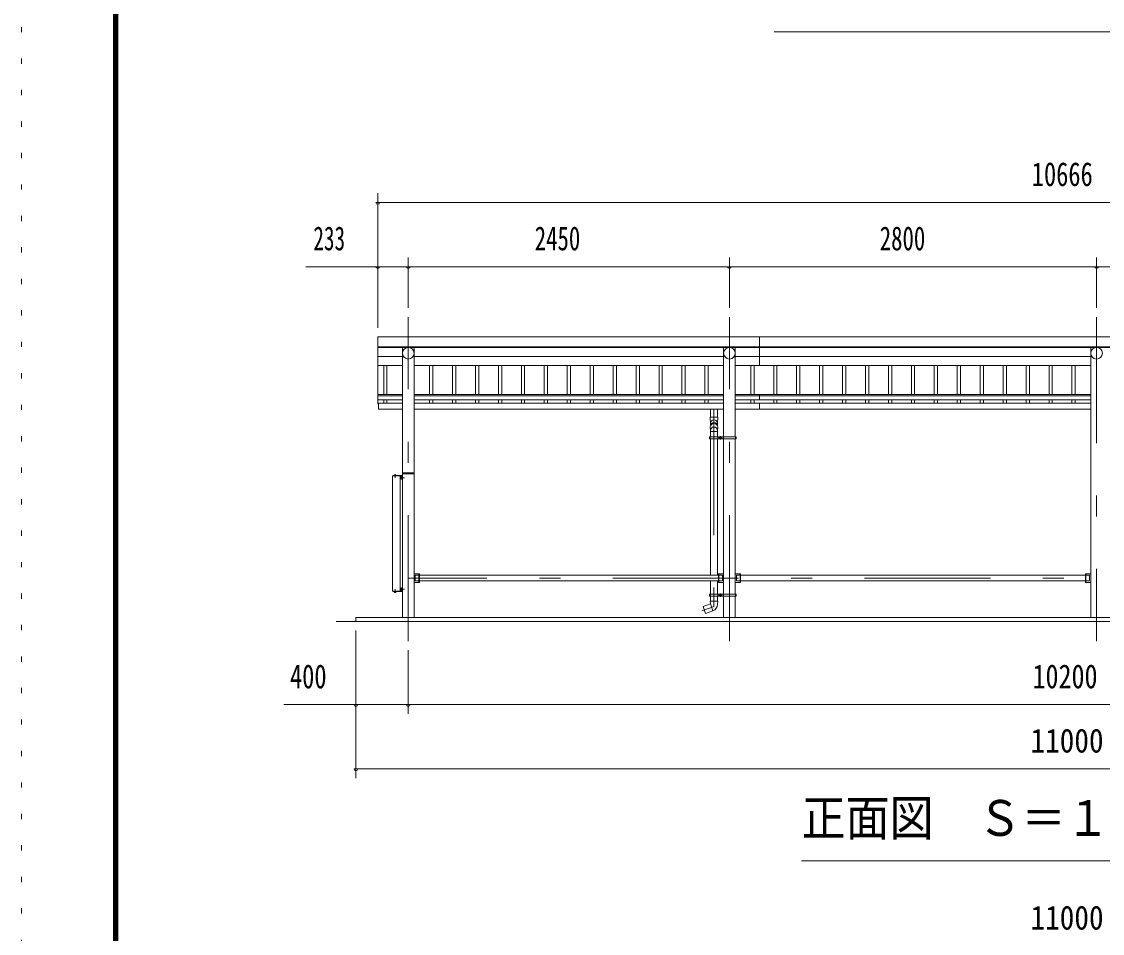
# Model space of a CAD drawing. Units: millimetres, scale not verified, with parts at other scales. Extents: x -34087 to 34090, y -14699 to 14701.
# Drawn here: x -7490 to 754, y 749 to 7702 of the extents above; entities that cross this region are included whole.
import ezdxf
from ezdxf.enums import TextEntityAlignment as Align

# ---------------------------------------------------------------- set-up
doc = ezdxf.new("R2010")
doc.units = ezdxf.units.MM
doc.header["$LTSCALE"] = 80
doc.linetypes.add('USER3', pattern=[24, 12, -5, 2, -5])
doc.linetypes.add('USER4', pattern=[3, 0.5, -2.5])
for name, color, linetype, lineweight in [('0-2_1-07BOLD', 7, 'Continuous', 18), ('0-3_1-27CENTER', 3, 'USER3', 18), ('0-4_1-47THIN', 4, 'Continuous', 18), ('0-5_1-57DIM', 3, 'Continuous', 18), ('0-C_F-F1PAPER', 5, 'Continuous', 18), ('0-D_F-E_J_ADD', 5, 'USER4', 18)]:
    doc.layers.add(name, color=color, linetype=linetype, lineweight=lineweight)
doc.styles.add('ＭＳ ゴシック', font='')
doc.styles.get('ＭＳ ゴシック').set_extended_font_data('MS Gothic')

msp = doc.modelspace()

# ---------------------------------------------------------------- linework, layer by layer
at = {"layer": '0-2_1-07BOLD'}
for p, q in [((-1860.95, 5297.35), (-1860.95, 5079.16)), ((-4773.95, 5222.2), (5892.05, 5222.2)), ((5892.05, 5218.13), (-4773.95, 5218.13)), ((-4585.5, 3158.35), (-4585.5, 5218.13)), ((-4496.4, 5218.13), (-4496.4, 3158.35)), ((-2135.5, 5218.13), (-2135.5, 4536.35)), ((-2046.4, 4536.35), (-2046.4, 5218.13)), ((664.5, 3158.35), (664.5, 5218.13)), ((-4585.5, 5148.64), (-4773.95, 5148.64)), ((-4496.4, 5148.64), (-2135.5, 5148.64)), ((-2046.4, 5148.64), (664.5, 5148.64)), ((-4773.95, 5079.16), (-4585.5, 5079.16)), ((-2135.5, 5079.16), (-4496.4, 5079.16)), ((664.5, 5079.16), (-2046.4, 5079.16)), ((-4773.95, 4857.53), (-4585.5, 4857.53)), ((-4585.5, 4847.11), (-4773.95, 4847.11)), ((-4773.95, 4817.49), (-4585.5, 4817.49)), ((-4585.5, 4791.17), (-4768.95, 4791.17)), ((-4496.4, 4857.53), (-2135.5, 4857.53)), ((-2135.5, 4847.11), (-4496.4, 4847.11)), ((-4496.4, 4817.49), (-2135.5, 4817.49)), ((-2135.5, 4791.17), (-4496.4, 4791.17)), ((-2046.4, 4857.53), (664.5, 4857.53)), ((664.5, 4847.11), (-2046.4, 4847.11)), ((-2046.4, 4817.49), (664.5, 4817.49)), ((664.5, 4791.17), (-2046.4, 4791.17)), ((-1860.95, 4857.53), (-1860.95, 4817.49)), ((-1860.95, 4791.17), (-1860.95, 4746.17)), ((-4496.4, 4746.17), (-2135.5, 4746.17)), ((-2236.46, 4686.55), (-2236.46, 4746.17)), ((-2181.46, 4746.17), (-2181.46, 4686.55)), ((-2046.4, 4746.17), (664.5, 4746.17)), ((-2238.06, 4536.35), (-2238.06, 4520.34)), ((-2236.46, 4576.9), (-2181.46, 4576.9)), ((-2179.86, 4520.34), (-2179.86, 4536.35)), ((-2137.11, 4536.35), (-2137.11, 4520.34)), ((-2044.81, 4520.34), (-2044.81, 4536.35)), ((-2238.06, 4528.34), (-2244.16, 4528.34)), ((-2236.46, 4520.34), (-2236.46, 3479.69)), ((-2181.46, 4520.34), (-2181.46, 3479.69)), ((-2135.51, 4520.34), (-2135.51, 3336.35)), ((-2135.5, 3386.94), (-2135.5, 4518.34)), ((-2046.41, 3336.35), (-2046.41, 4520.34)), ((-2046.4, 3386.94), (-2046.4, 4518.34)), ((-2038.71, 4528.34), (-2044.81, 4528.34)), ((-4643.39, 4243.14), (-4643.39, 4246.64)), ((-4637.61, 4246.64), (-4637.61, 4243.14)), ((-4601.7, 4238.34), (-4601.7, 3358.35)), ((-4592.3, 4227.1), (-4597.11, 4227.1)), ((-4597.11, 4219.59), (-4592.3, 4219.59)), ((-4590.3, 4225.35), (-4592.3, 4223.35)), ((-4592.3, 4221.34), (-4590.3, 4223.35)), ((-4496.4, 4253.35), (-4585.5, 4253.35)), ((-4582.5, 4261.34), (-4499.4, 4261.34)), ((-4456.4, 3491.35), (-4496.4, 3491.35)), ((-4459.6, 3425.35), (-4459.6, 3491.35)), ((-4456.4, 3491.35), (-4456.4, 3425.35)), ((-4456.4, 3479.7), (-2175.5, 3479.7)), ((-2175.51, 3491.35), (-2135.51, 3491.35)), ((-2172.31, 3425.34), (-2172.31, 3491.35)), ((-2009.61, 3479.69), (-2038.46, 3479.69)), ((-2009.61, 3425.34), (-2009.61, 3491.35)), ((624.5, 3479.7), (-2006.4, 3479.7)), ((627.7, 3425.35), (627.7, 3491.35)), ((-4592.3, 3381.15), (-4590.3, 3381.15)), ((-4590.3, 3381.85), (-4588.7, 3381.85)), ((-4456.4, 3425.35), (-4496.4, 3425.35)), ((-2175.5, 3437), (-4456.4, 3437)), ((-2236.46, 3437), (-2236.46, 3336.35)), ((-2181.46, 3336.35), (-2181.46, 3437)), ((-2006.4, 3437), (624.5, 3437)), ((-4643.39, 3353.55), (-4643.39, 3350.05)), ((-4637.61, 3350.05), (-4637.61, 3353.55)), ((-4592.3, 3377.1), (-4597.11, 3377.1)), ((-4592.3, 3369.59), (-4597.11, 3369.59)), ((-4597.11, 3365.84), (-4592.3, 3365.84)), ((-4592.3, 3375.35), (-4590.3, 3373.34)), ((-4590.3, 3371.35), (-4592.3, 3373.34)), ((-2238.06, 3328.35), (-2244.16, 3328.35)), ((-2238.06, 3336.35), (-2238.06, 3320.35)), ((-2236.46, 3320.35), (-2236.46, 3283.44)), ((-2181.46, 3283.44), (-2181.46, 3320.35)), ((-2179.86, 3320.35), (-2179.86, 3336.35)), ((-2137.11, 3336.35), (-2137.11, 3320.35)), ((-2135.51, 3320.35), (-2135.51, 3158.34)), ((-2046.41, 3158.34), (-2046.41, 3320.35)), ((-2044.81, 3320.35), (-2044.81, 3336.35)), ((-2038.71, 3328.35), (-2044.81, 3328.35)), ((-2217.65, 3209.76), (-2236.46, 3261.44)), ((6209.05, 3128.35), (-5090.95, 3128.35))]:
    msp.add_line(p, q, dxfattribs=at)
for points in [[(5892.05, 4788.59), (5892.05, 5297.35), (-4773.95, 5297.35), (-4773.95, 4788.59), (-4768.95, 4788.59)], [(-4768.95, 4791.17), (-4768.95, 4746.17), (-4585.5, 4746.17)], [(-2179.46, 4686.55), (-2238.46, 4686.55), (-2236.46, 4636.88), (-2236.46, 4618.78)], [(-2181.46, 4618.78), (-2181.46, 4636.88), (-2179.46, 4686.55)], [(-2238.46, 4609.68), (-2236.46, 4583.84), (-2236.46, 4536.35)], [(-2181.46, 4536.35), (-2181.46, 4583.84), (-2179.47, 4609.81)], [(-4589.7, 3358.35), (-4661.7, 3358.35), (-4661.7, 4238.34), (-4589.7, 4238.34)], [(-4589.7, 4241.54), (-4655.5, 4241.54), (-4655.5, 4238.34)], [(-4646.75, 4241.54), (-4646.75, 4243.14), (-4634.25, 4243.14), (-4634.25, 4241.54)], [(-4634.73, 4243.14), (-4634.73, 4246.64), (-4635.6, 4247.15), (-4645.4, 4247.15), (-4646.28, 4246.64), (-4646.28, 4243.14)], [(-4592.3, 4215.84), (-4597.11, 4215.84), (-4597.8, 4217.05), (-4597.8, 4229.65), (-4597.11, 4230.85), (-4592.3, 4230.85)], [(-4590.3, 4231.14), (-4592.3, 4231.14), (-4592.3, 4215.55), (-4590.3, 4215.55)], [(-4588.7, 4214.84), (-4590.3, 4214.84), (-4590.3, 4231.84), (-4588.7, 4231.84)], [(-4588.7, 4237.34), (-4588.7, 4206.55), (-4585.5, 4206.55)], [(-4459.6, 3437), (-4488.45, 3437), (-4488.45, 3479.7), (-4459.6, 3479.7)], [(-2175.51, 3491.35), (-2175.51, 3425.34), (-2135.51, 3425.34)], [(-2172.31, 3479.69), (-2143.46, 3479.69), (-2143.46, 3437), (-2172.31, 3437)], [(-2046.41, 3491.35), (-2006.41, 3491.35), (-2006.41, 3425.34), (-2046.41, 3425.34)], [(-2038.46, 3479.69), (-2038.46, 3437), (-2009.61, 3437)], [(664.5, 3491.35), (624.5, 3491.35), (624.5, 3425.35), (664.5, 3425.35)], [(627.7, 3437), (656.55, 3437), (656.55, 3479.7), (627.7, 3479.7)], [(-4597.11, 3365.84), (-4597.8, 3367.05), (-4597.8, 3379.65), (-4597.11, 3380.85), (-4592.3, 3380.85)], [(-4590.3, 3365.55), (-4592.3, 3365.55), (-4592.3, 3381.15)], [(-4590.3, 3381.85), (-4590.3, 3364.85), (-4588.7, 3364.85)], [(-4585.5, 3390.15), (-4588.7, 3390.15), (-4588.7, 3359.35)], [(-4589.7, 3355.15), (-4655.5, 3355.15), (-4655.5, 3358.35)], [(-4646.75, 3355.15), (-4646.75, 3353.55), (-4634.25, 3353.55), (-4634.25, 3355.15)], [(-4634.73, 3353.55), (-4634.73, 3350.05), (-4635.6, 3349.55), (-4645.4, 3349.55), (-4646.28, 3350.05), (-4646.28, 3353.55)], [(-2237.96, 3283.44), (-2236.46, 3261.44), (-2292.84, 3240.92), (-2274.03, 3189.23), (-2217.93, 3209.65)], [(-2237.96, 3283.44), (-2179.96, 3283.44), (-2181.72, 3257.64)], [(-4940.95, 3128.35), (-4940.95, 3158.35), (6059.05, 3158.35), (6059.05, 3128.35)]]:
    msp.add_lwpolyline(points, dxfattribs=at)
for points in [[(-2038.71, 4520.34), (-2244.16, 4520.34), (-2244.16, 4536.35), (-2038.71, 4536.35)], [(-2153.49, 4525.46), (-2158.49, 4522.57), (-2163.49, 4525.46), (-2163.49, 4531.23), (-2158.49, 4534.12), (-2153.49, 4531.23)], [(-2038.71, 3336.35), (-2244.16, 3336.35), (-2244.16, 3320.35), (-2038.71, 3320.35)], [(-2153.49, 3331.23), (-2158.49, 3334.12), (-2163.49, 3331.23), (-2163.49, 3325.46), (-2158.49, 3322.57), (-2153.49, 3325.46)]]:
    msp.add_lwpolyline(points, close=True, dxfattribs=at)
for centre, radius in [((-4540.95, 5173.58), 44.55), ((-2090.95, 5173.58), 44.55), ((709.05, 5173.58), 44.55), ((-2158.49, 4528.34), 6.25), ((-2158.49, 4528.34), 4.9), ((-2158.49, 3328.35), 6.25), ((-2158.49, 3328.35), 4.9)]:
    msp.add_circle(centre, radius, dxfattribs=at)
for centre, radius, start, end in [((-4540.95, 5172.89), 44.55, 180, 0), ((-2090.95, 5172.89), 44.55, 180, 0), ((709.05, 5172.89), 44.55, 180, 0), ((-2208.96, 4607.97), 29.55, 3.56303, 176.43697), ((-2208.96, 4637.18), 27.55, 3.55867, 176.44133), ((-2208.96, 4616.47), 27.55, 3.55867, 176.44133), ((-2208.96, 4582.86), 27.55, 3.55867, 176.44133), ((-4644.83, 4244.83), 2.32, 51.45377, 90), ((-4640.5, 4238.64), 8.51, 70.16867, 109.82912), ((-4636.17, 4244.83), 2.32, 90, 128.53143), ((-4594.93, 4228.97), 2.88, 180, 220.72682), ((-4594.93, 4217.72), 2.88, 139.27318, 180), ((-4587.34, 4223.35), 10.46, 158.9763, 201.02541), ((-4589.7, 4237.34), 4.2, 0, 90), ((-4589.7, 4237.34), 1, 0, 90), ((-4582.5, 4258.34), 3, 90, 180), ((-4499.4, 4258.34), 3, 0, 90), ((-4644.83, 3351.86), 2.32, 270, 308.54623), ((-4640.5, 3358.06), 8.51, 250.17088, 289.83133), ((-4636.17, 3351.86), 2.32, 231.46857, 270), ((-4594.93, 3378.98), 2.88, 180, 220.72682), ((-4594.93, 3367.72), 2.88, 139.27318, 180), ((-4587.34, 3373.34), 10.46, 158.97459, 201.0237), ((-4589.7, 3359.35), 1, 270, 0), ((-4589.7, 3359.35), 4.2, 270, 0), ((-2236.59, 3261.39), 55, 289.83269, 356.09424)]:
    msp.add_arc(centre, radius, start, end, dxfattribs=at)
at = {"layer": '0-3_1-27CENTER'}
for p, q in [((-4540.95, 2978.34), (-4540.95, 5448.35)), ((-2090.95, 2978.34), (-2090.95, 5448.35)), ((709.05, 5448.35), (709.05, 2978.34)), ((-2208.96, 4746.17), (-2208.96, 3242.18)), ((-2158.49, 4515.84), (-2158.49, 4540.84)), ((-2145.99, 4528.34), (-2170.99, 4528.34)), ((-4640.5, 4250.06), (-4640.5, 4223.87)), ((-4601.81, 4223.35), (-4569.9, 4223.35)), ((5659.05, 3458.34), (-4540.95, 3458.34)), ((-4640.5, 3372.82), (-4640.5, 3346.63)), ((-4569.9, 3373.34), (-4601.81, 3373.34)), ((-2170.99, 3328.35), (-2145.99, 3328.35)), ((-2158.49, 3340.84), (-2158.49, 3315.85)), ((-2208.95, 3242.18), (-2302.22, 3208.23))]:
    msp.add_line(p, q, dxfattribs=at)
at = {"layer": '0-4_1-47THIN'}
for p, q in [((-4728.45, 4857.53), (-4728.45, 5079.16)), ((-4703.45, 5079.16), (-4703.45, 4857.53)), ((-4378.45, 5079.16), (-4378.45, 4857.53)), ((-4353.45, 4857.53), (-4353.45, 5079.16)), ((-4203.45, 4857.53), (-4203.45, 5079.16)), ((-4178.45, 5079.16), (-4178.45, 4857.53)), ((-4028.45, 5079.16), (-4028.45, 4857.53)), ((-4003.45, 4857.53), (-4003.45, 5079.16)), ((-3853.45, 4857.53), (-3853.45, 5079.16)), ((-3828.45, 5079.16), (-3828.45, 4857.53)), ((-3678.45, 5079.16), (-3678.45, 4857.53)), ((-3653.45, 4857.53), (-3653.45, 5079.16)), ((-3503.45, 4857.53), (-3503.45, 5079.16)), ((-3478.45, 5079.16), (-3478.45, 4857.53)), ((-3328.45, 5079.16), (-3328.45, 4857.53)), ((-3303.45, 4857.53), (-3303.45, 5079.16)), ((-3153.45, 4857.53), (-3153.45, 5079.16)), ((-3128.45, 5079.16), (-3128.45, 4857.53)), ((-2978.45, 5079.16), (-2978.45, 4857.53)), ((-2953.45, 4857.53), (-2953.45, 5079.16)), ((-2803.45, 4857.53), (-2803.45, 5079.16)), ((-2778.45, 5079.16), (-2778.45, 4857.53)), ((-2628.45, 5079.16), (-2628.45, 4857.53)), ((-2603.45, 4857.53), (-2603.45, 5079.16)), ((-2453.45, 4857.53), (-2453.45, 5079.16)), ((-2428.45, 5079.16), (-2428.45, 4857.53)), ((-2278.45, 5079.16), (-2278.45, 4857.53)), ((-2253.45, 4857.53), (-2253.45, 5079.16)), ((-1928.45, 4857.53), (-1928.45, 5079.16)), ((-1903.45, 5079.16), (-1903.45, 4857.53)), ((-1753.45, 5079.16), (-1753.45, 4857.53)), ((-1728.45, 4857.53), (-1728.45, 5079.16)), ((-1578.45, 4857.53), (-1578.45, 5079.16)), ((-1553.45, 5079.16), (-1553.45, 4857.53)), ((-1403.45, 5079.16), (-1403.45, 4857.53)), ((-1378.45, 4857.53), (-1378.45, 5079.16)), ((-1228.45, 4857.53), (-1228.45, 5079.16)), ((-1203.45, 5079.16), (-1203.45, 4857.53)), ((-1053.45, 5079.16), (-1053.45, 4857.53)), ((-1028.45, 4857.53), (-1028.45, 5079.16)), ((-878.45, 4857.53), (-878.45, 5079.16)), ((-853.45, 5079.16), (-853.45, 4857.53)), ((-703.45, 5079.16), (-703.45, 4857.53)), ((-678.45, 4857.53), (-678.45, 5079.16)), ((-528.45, 4857.53), (-528.45, 5079.16)), ((-503.45, 5079.16), (-503.45, 4857.53)), ((-353.45, 5079.16), (-353.45, 4857.53)), ((-328.45, 4857.53), (-328.45, 5079.16)), ((-178.45, 4857.53), (-178.45, 5079.16)), ((-153.45, 5079.16), (-153.45, 4857.53)), ((-3.45, 5079.16), (-3.45, 4857.53)), ((21.55, 4857.53), (21.55, 5079.16)), ((171.55, 4857.53), (171.55, 5079.16)), ((196.55, 5079.16), (196.55, 4857.53)), ((346.55, 5079.16), (346.55, 4857.53)), ((371.55, 4857.53), (371.55, 5079.16)), ((521.55, 4857.53), (521.55, 5079.16)), ((546.55, 5079.16), (546.55, 4857.53)), ((-4728.45, 4791.17), (-4728.45, 4817.49)), ((-4703.45, 4817.49), (-4703.45, 4791.17)), ((-4378.45, 4817.49), (-4378.45, 4791.17)), ((-4353.45, 4791.17), (-4353.45, 4817.49)), ((-4203.45, 4791.17), (-4203.45, 4817.49)), ((-4178.45, 4817.49), (-4178.45, 4791.17)), ((-4028.45, 4817.49), (-4028.45, 4791.17)), ((-4003.45, 4791.17), (-4003.45, 4817.49)), ((-3853.45, 4791.17), (-3853.45, 4817.49)), ((-3828.45, 4817.49), (-3828.45, 4791.17)), ((-3678.45, 4817.49), (-3678.45, 4791.17)), ((-3653.45, 4791.17), (-3653.45, 4817.49)), ((-3503.45, 4791.17), (-3503.45, 4817.49)), ((-3478.45, 4817.49), (-3478.45, 4791.17)), ((-3328.45, 4817.49), (-3328.45, 4791.17)), ((-3303.45, 4791.17), (-3303.45, 4817.49)), ((-3153.45, 4791.17), (-3153.45, 4817.49)), ((-3128.45, 4817.49), (-3128.45, 4791.17)), ((-2978.45, 4817.49), (-2978.45, 4791.17)), ((-2953.45, 4791.17), (-2953.45, 4817.49)), ((-2803.45, 4791.17), (-2803.45, 4817.49)), ((-2778.45, 4817.49), (-2778.45, 4791.17)), ((-2628.45, 4817.49), (-2628.45, 4791.17)), ((-2603.45, 4791.17), (-2603.45, 4817.49)), ((-2453.45, 4791.17), (-2453.45, 4817.49)), ((-2428.45, 4817.49), (-2428.45, 4791.17)), ((-2278.45, 4817.49), (-2278.45, 4791.17)), ((-2253.45, 4791.17), (-2253.45, 4817.49)), ((-1928.45, 4791.17), (-1928.45, 4817.49)), ((-1903.45, 4817.49), (-1903.45, 4791.17)), ((-1753.45, 4817.49), (-1753.45, 4791.17)), ((-1728.45, 4791.17), (-1728.45, 4817.49)), ((-1578.45, 4791.17), (-1578.45, 4817.49)), ((-1553.45, 4817.49), (-1553.45, 4791.17)), ((-1403.45, 4817.49), (-1403.45, 4791.17)), ((-1378.45, 4791.17), (-1378.45, 4817.49)), ((-1228.45, 4791.17), (-1228.45, 4817.49)), ((-1203.45, 4817.49), (-1203.45, 4791.17)), ((-1053.45, 4817.49), (-1053.45, 4791.17)), ((-1028.45, 4791.17), (-1028.45, 4817.49)), ((-878.45, 4791.17), (-878.45, 4817.49)), ((-853.45, 4817.49), (-853.45, 4791.17)), ((-703.45, 4817.49), (-703.45, 4791.17)), ((-678.45, 4791.17), (-678.45, 4817.49)), ((-528.45, 4791.17), (-528.45, 4817.49)), ((-503.45, 4817.49), (-503.45, 4791.17)), ((-353.45, 4817.49), (-353.45, 4791.17)), ((-328.45, 4791.17), (-328.45, 4817.49)), ((-178.45, 4791.17), (-178.45, 4817.49)), ((-153.45, 4817.49), (-153.45, 4791.17)), ((-3.45, 4817.49), (-3.45, 4791.17)), ((21.55, 4791.17), (21.55, 4817.49)), ((171.55, 4791.17), (171.55, 4817.49)), ((196.55, 4817.49), (196.55, 4791.17)), ((346.55, 4817.49), (346.55, 4791.17)), ((371.55, 4791.17), (371.55, 4817.49)), ((521.55, 4791.17), (521.55, 4817.49)), ((546.55, 4817.49), (546.55, 4791.17))]:
    msp.add_line(p, q, dxfattribs=at)
at = {"layer": '0-5_1-57DIM'}
for p, q in [((2869.05, 7623.35), (-1750.95, 7623.35)), ((-4773.95, 5367.35), (-4773.95, 6393.34)), ((-4759.95, 6323.34), (-4787.95, 6323.34)), ((-4773.95, 6323.34), (5892.05, 6323.34)), ((-4540.95, 5518.35), (-4540.95, 5903.34)), ((-2090.95, 5518.35), (-2090.95, 5903.34)), ((709.05, 5903.34), (709.05, 5518.35)), ((-4773.95, 5833.34), (-5323.45, 5833.34)), ((-4759.95, 5833.34), (-4787.95, 5833.34)), ((-4773.95, 5833.34), (-4540.95, 5833.34)), ((-4526.95, 5833.34), (-4554.95, 5833.34)), ((-4540.95, 5833.34), (-2090.95, 5833.34)), ((-2076.95, 5833.34), (-2104.95, 5833.34)), ((-2090.95, 5833.34), (709.05, 5833.34)), ((723.05, 5833.34), (695.05, 5833.34)), ((709.05, 5833.34), (2959.05, 5833.34)), ((-4940.95, 1933.35), (-4940.95, 3058.35)), ((-4540.95, 2908.34), (-4540.95, 2423.34)), ((-4940.95, 2493.34), (-5490.45, 2493.34)), ((-4926.95, 2493.34), (-4954.95, 2493.34)), ((-4940.95, 2493.34), (-4540.95, 2493.34)), ((-4526.95, 2493.34), (-4554.95, 2493.34)), ((-4540.95, 2493.34), (5659.05, 2493.34)), ((-4926.95, 2003.35), (-4954.95, 2003.35)), ((-4940.95, 2003.35), (6059.05, 2003.35)), ((2659.05, 1303.35), (-1540.95, 1303.35))]:
    msp.add_line(p, q, dxfattribs=at)
for centre in [(-4773.95, 6323.34), (-4773.95, 5833.34), (-4540.95, 5833.34), (-2090.95, 5833.34), (709.05, 5833.34), (-4940.95, 2493.34), (-4540.95, 2493.34), (-4940.95, 2003.35)]:
    msp.add_arc(centre, 14, 180, 0, dxfattribs=at)
at = {"layer": '0-C_F-F1PAPER'}
for points in [[(33389.59, -13999.19), (33389.59, 14140.81), (-6790.4, 14140.81), (-6790.4, -13999.19)], [(33386.09, -13995.69), (33386.09, 14137.3), (-6786.9, 14137.3), (-6786.9, -13995.69)], [(33382.59, -13992.19), (-6783.4, -13992.19), (-6783.4, 14133.8), (33382.59, 14133.8)], [(33379.09, -13988.69), (33379.09, 14130.31), (-6779.9, 14130.31), (-6779.9, -13988.69)], [(33375.59, -13985.19), (-6776.4, -13985.19), (-6776.4, 14126.8), (33375.59, 14126.8)], [(33372.09, -13981.69), (33372.09, 14123.3), (-6772.9, 14123.3), (-6772.9, -13981.69)], [(33368.59, -13978.19), (-6769.4, -13978.19), (-6769.4, 14119.8), (33368.59, 14119.8)], [(33365.1, -13974.69), (33365.1, 14116.31), (-6765.9, 14116.31), (-6765.9, -13974.69)], [(33361.59, -13971.19), (33361.59, 14112.81), (-6762.4, 14112.81), (-6762.4, -13971.19)], [(33358.09, -13967.69), (33358.09, 14109.3), (-6758.9, 14109.3), (-6758.9, -13967.69)], [(33354.59, -13964.19), (-6755.4, -13964.19), (-6755.4, 14105.8), (33354.59, 14105.8)]]:
    msp.add_lwpolyline(points, close=True, dxfattribs=at)
at = {"layer": '0-D_F-E_J_ADD'}
msp.add_lwpolyline([(34089.6, -14699.19), (-7490.4, -14699.19), (-7490.4, 14700.81), (34089.6, 14700.81)], close=True, dxfattribs=at)

# ---------------------------------------------------------------- texts
at = {"layer": '0-5_1-57DIM', "color": 7, "style": 'ＭＳ ゴシック'}
for s, height, width, p in [('10666', 182.3, 0.75, (215.17, 6393.34)), ('233', 182.3, 0.65, (-5264.89, 5903.34)), ('2450', 182.3, 0.7, (-3576.36, 5903.34)), ('2800', 182.3, 0.7, (-944.73, 5903.34)), ('400', 182.3, 0.75, (-5443.38, 2563.34)), ('10200', 182.3, 0.8, (220.62, 2563.34)), ('11000', 182.3, 0.9, (204.78, 2073.35)), ('正面図\u3000Ｓ＝１／７０', 273.5, 0.9, (-1540.95, 1410.65)), ('11000', 182.3, 0.9, (204.79, 723.35))]:
    msp.add_text(s, height=height, dxfattribs=dict(at, width=width)).set_placement(p, align=Align.BOTTOM_LEFT)

doc.saveas('drawing.dxf')
